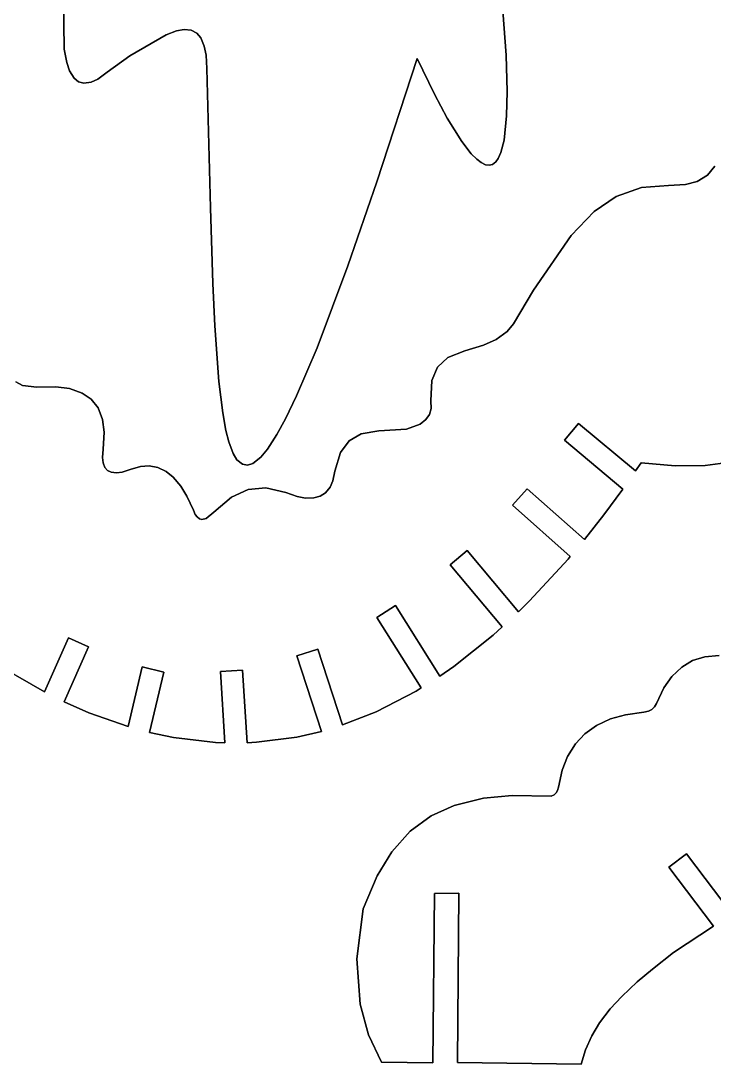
# Model space of a CAD drawing. Extents: x -1 to 600, y 1 to 926.
# Drawn here: x 427.4 to 513.7, y 8.7 to 138.6 of the extents above; entities that cross this region are included whole.
import ezdxf

# ---------------------------------------------------------------- set-up
doc = ezdxf.new("R2010")
doc.units = 0
doc.layers.add('EXPLORER_DEFAULT', color=253, linetype='CONTINUOUS')

# ---------------------------------------------------------------- blocks, each defined once
blk = doc.blocks.new('A_MODEL_SPACE')
at = {"layer": 'EXPLORER_DEFAULT'}
for p, q in [((432.634949, 144.588837), (432.7883, 135.090515)), ((432.7883, 135.090515), (432.634949, 144.588837)), ((487.812958, 134.361343), (487.138245, 143.417328)), ((487.138245, 143.417328), (487.812958, 134.361343)), ((440.958557, 134.27623), (445.476593, 136.881348)), ((445.476593, 136.881348), (440.958557, 134.27623)), ((445.476593, 136.881348), (446.778259, 137.397049)), ((446.778259, 137.397049), (445.476593, 136.881348)), ((446.778259, 137.397049), (447.701172, 137.56105)), ((447.701172, 137.56105), (446.778259, 137.397049)), ((447.701172, 137.56105), (448.601379, 137.45575)), ((448.601379, 137.45575), (447.701172, 137.56105)), ((448.601379, 137.45575), (449.285095, 137.091705)), ((449.285095, 137.091705), (448.601379, 137.45575)), ((449.285095, 137.091705), (449.795593, 136.490555)), ((449.795593, 136.490555), (449.285095, 137.091705)), ((449.795593, 136.490555), (450.228363, 135.473343)), ((450.228363, 135.473343), (449.795593, 136.490555)), ((450.228363, 135.473343), (450.445007, 134.363937)), ((450.445007, 134.363937), (450.228363, 135.473343)), ((432.7883, 135.090515), (433.095856, 133.450119)), ((433.095856, 133.450119), (432.7883, 135.090515)), ((438.127686, 132.215469), (440.958557, 134.27623)), ((440.958557, 134.27623), (438.127686, 132.215469)), ((450.445007, 134.363937), (450.530975, 132.705933)), ((450.530975, 132.705933), (450.445007, 134.363937)), ((471.727051, 118.551186), (476.746521, 133.931351)), ((476.746521, 133.931351), (471.727051, 118.551186)), ((476.746521, 133.931351), (478.888245, 129.503143)), ((478.888245, 129.503143), (476.746521, 133.931351)), ((487.943268, 129.823196), (487.812958, 134.361343)), ((487.812958, 134.361343), (487.943268, 129.823196)), ((433.095856, 133.450119), (433.447235, 132.412476)), ((433.447235, 132.412476), (433.095856, 133.450119)), ((450.530975, 132.705933), (450.997162, 115.334259)), ((450.997162, 115.334259), (450.530975, 132.705933)), ((433.447235, 132.412476), (434.000244, 131.502121)), ((434.000244, 131.502121), (433.447235, 132.412476)), ((434.000244, 131.502121), (434.556763, 131.040619)), ((434.556763, 131.040619), (434.000244, 131.502121)), ((436.116913, 130.97496), (436.955719, 131.365051)), ((436.955719, 131.365051), (436.116913, 130.97496)), ((436.955719, 131.365051), (438.127686, 132.215469)), ((438.127686, 132.215469), (436.955719, 131.365051)), ((434.556763, 131.040619), (435.23938, 130.853165)), ((435.23938, 130.853165), (434.556763, 131.040619)), ((435.23938, 130.853165), (436.116913, 130.97496)), ((436.116913, 130.97496), (435.23938, 130.853165)), ((478.888245, 129.503143), (480.498962, 126.498924)), ((480.498962, 126.498924), (478.888245, 129.503143)), ((487.876587, 126.785576), (487.943268, 129.823196)), ((487.943268, 129.823196), (487.876587, 126.785576)), ((480.498962, 126.498924), (482.290955, 123.609528)), ((482.290955, 123.609528), (480.498962, 126.498924)), ((487.568604, 123.77758), (487.876587, 126.785576)), ((487.876587, 126.785576), (487.568604, 123.77758)), ((482.290955, 123.609528), (483.48819, 122.068123)), ((483.48819, 122.068123), (482.290955, 123.609528)), ((487.177002, 122.211456), (487.568604, 123.77758)), ((487.568604, 123.77758), (487.177002, 122.211456)), ((486.849609, 121.477638), (487.177002, 122.211456)), ((487.177002, 122.211456), (486.849609, 121.477638)), ((483.48819, 122.068123), (484.17514, 121.37664)), ((484.17514, 121.37664), (483.48819, 122.068123)), ((484.17514, 121.37664), (484.696594, 120.97834)), ((484.696594, 120.97834), (484.17514, 121.37664)), ((484.696594, 120.97834), (485.275024, 120.701546)), ((485.275024, 120.701546), (484.696594, 120.97834)), ((486.134277, 120.746277), (486.541016, 121.050011)), ((486.541016, 121.050011), (486.134277, 120.746277)), ((486.541016, 121.050011), (486.849609, 121.477638)), ((486.849609, 121.477638), (486.541016, 121.050011)), ((485.275024, 120.701546), (485.714203, 120.638969)), ((485.714203, 120.638969), (485.275024, 120.701546)), ((485.714203, 120.638969), (486.134277, 120.746277)), ((486.134277, 120.746277), (485.714203, 120.638969)), ((513.810364, 120.528755), (512.890625, 119.416145)), ((512.890625, 119.416145), (513.810364, 120.528755)), ((468.108795, 108.096283), (471.727051, 118.551186)), ((471.727051, 118.551186), (468.108795, 108.096283)), ((511.619781, 118.625511), (510.149109, 118.218338)), ((510.149109, 118.218338), (511.619781, 118.625511)), ((512.890625, 119.416145), (511.619781, 118.625511)), ((511.619781, 118.625511), (512.890625, 119.416145)), ((504.684082, 117.861443), (501.549652, 116.752579)), ((501.549652, 116.752579), (504.684082, 117.861443)), ((508.067627, 118.116066), (504.684082, 117.861443)), ((504.684082, 117.861443), (508.067627, 118.116066)), ((510.149109, 118.218338), (508.067627, 118.116066)), ((508.067627, 118.116066), (510.149109, 118.218338)), ((501.549652, 116.752579), (498.770355, 114.879021)), ((498.770355, 114.879021), (501.549652, 116.752579)), ((450.997162, 115.334259), (451.299835, 105.886398)), ((451.299835, 105.886398), (450.997162, 115.334259)), ((498.770355, 114.879021), (495.911194, 111.882141)), ((495.911194, 111.882141), (498.770355, 114.879021)), ((495.911194, 111.882141), (491.22821, 105.06488)), ((491.22821, 105.06488), (495.911194, 111.882141)), ((464.274048, 97.899803), (468.108795, 108.096283)), ((468.108795, 108.096283), (464.274048, 97.899803)), ((451.299835, 105.886398), (451.537842, 100.639107)), ((451.537842, 100.639107), (451.299835, 105.886398)), ((491.22821, 105.06488), (488.756989, 100.869553)), ((488.756989, 100.869553), (491.22821, 105.06488)), ((451.537842, 100.639107), (452.036652, 93.716919)), ((452.036652, 93.716919), (451.537842, 100.639107)), ((488.756989, 100.869553), (487.960876, 99.911552)), ((487.960876, 99.911552), (488.756989, 100.869553)), ((486.579956, 98.932518), (485.016022, 98.217491)), ((485.016022, 98.217491), (486.579956, 98.932518)), ((487.960876, 99.911552), (486.579956, 98.932518)), ((486.579956, 98.932518), (487.960876, 99.911552)), ((461.731262, 91.929482), (464.274048, 97.899803)), ((464.274048, 97.899803), (461.731262, 91.929482)), ((482.697357, 97.509384), (480.549622, 96.681091)), ((480.549622, 96.681091), (482.697357, 97.509384)), ((485.016022, 98.217491), (482.697357, 97.509384)), ((482.697357, 97.509384), (485.016022, 98.217491)), ((480.549622, 96.681091), (479.259308, 95.474113)), ((479.259308, 95.474113), (480.549622, 96.681091)), ((479.259308, 95.474113), (478.568909, 93.828033)), ((478.568909, 93.828033), (479.259308, 95.474113)), ((427.598785, 93.19976), (426.767639, 93.649284)), ((426.767639, 93.649284), (427.598785, 93.19976)), ((452.036652, 93.716919), (452.517303, 89.785759)), ((452.517303, 89.785759), (452.036652, 93.716919)), ((478.568909, 93.828033), (478.445404, 91.310539)), ((478.445404, 91.310539), (478.568909, 93.828033)), ((429.367554, 92.995628), (427.598785, 93.19976)), ((427.598785, 93.19976), (429.367554, 92.995628)), ((431.716064, 93.052513), (429.367554, 92.995628)), ((429.367554, 92.995628), (431.716064, 93.052513)), ((433.422241, 92.829163), (431.716064, 93.052513)), ((431.716064, 93.052513), (433.422241, 92.829163)), ((435.020721, 92.266151), (433.422241, 92.829163)), ((433.422241, 92.829163), (435.020721, 92.266151)), ((436.15213, 91.483444), (435.020721, 92.266151)), ((435.020721, 92.266151), (436.15213, 91.483444)), ((436.994659, 90.404732), (436.15213, 91.483444)), ((436.15213, 91.483444), (436.994659, 90.404732)), ((460.342255, 89.055634), (461.731262, 91.929482)), ((461.731262, 91.929482), (460.342255, 89.055634)), ((478.445404, 91.310539), (478.469879, 90.337753)), ((478.469879, 90.337753), (478.445404, 91.310539)), ((437.557159, 88.958488), (436.994659, 90.404732)), ((436.994659, 90.404732), (437.557159, 88.958488)), ((452.517303, 89.785759), (452.915405, 87.612175)), ((452.915405, 87.612175), (452.517303, 89.785759)), ((478.469879, 90.337753), (478.269409, 89.589996)), ((478.269409, 89.589996), (478.469879, 90.337753)), ((437.758423, 87.392754), (437.557159, 88.958488)), ((437.557159, 88.958488), (437.758423, 87.392754)), ((459.276276, 87.107521), (460.342255, 89.055634)), ((460.342255, 89.055634), (459.276276, 87.107521)), ((477.133789, 88.388702), (475.433899, 87.777458)), ((475.433899, 87.777458), (477.133789, 88.388702)), ((477.841125, 88.949821), (477.133789, 88.388702)), ((477.133789, 88.388702), (477.841125, 88.949821)), ((478.269409, 89.589996), (477.841125, 88.949821)), ((477.841125, 88.949821), (478.269409, 89.589996)), ((495.081573, 86.374733), (496.843658, 88.486023)), ((496.843658, 88.486023), (495.081573, 86.374733)), ((496.843658, 88.486023), (503.946991, 82.557556)), ((503.946991, 82.557556), (496.843658, 88.486023)), ((437.637329, 85.254288), (437.758423, 87.392754)), ((437.758423, 87.392754), (437.637329, 85.254288)), ((452.915405, 87.612175), (453.2854, 86.163918)), ((453.2854, 86.163918), (452.915405, 87.612175)), ((458.09436, 85.283508), (459.276276, 87.107521)), ((459.276276, 87.107521), (458.09436, 85.283508)), ((469.77005, 87.190155), (468.259369, 86.302002)), ((468.259369, 86.302002), (469.77005, 87.190155)), ((471.983673, 87.543839), (469.77005, 87.190155)), ((469.77005, 87.190155), (471.983673, 87.543839)), ((475.433899, 87.777458), (471.983673, 87.543839)), ((471.983673, 87.543839), (475.433899, 87.777458)), ((453.2854, 86.163918), (453.831177, 84.712044)), ((453.831177, 84.712044), (453.2854, 86.163918)), ((468.259369, 86.302002), (467.213623, 84.875343)), ((467.213623, 84.875343), (468.259369, 86.302002)), ((502.358856, 80.301086), (495.081573, 86.374733)), ((495.081573, 86.374733), (502.358856, 80.301086)), ((437.557129, 84.250717), (437.637329, 85.254288)), ((437.637329, 85.254288), (437.557129, 84.250717)), ((453.831177, 84.712044), (454.299835, 83.939507)), ((454.299835, 83.939507), (453.831177, 84.712044)), ((457.249725, 84.265656), (458.09436, 85.283508)), ((458.09436, 85.283508), (457.249725, 84.265656)), ((467.213623, 84.875343), (466.504608, 82.529648)), ((466.504608, 82.529648), (467.213623, 84.875343)), ((437.620514, 83.588707), (437.557129, 84.250717)), ((437.557129, 84.250717), (437.620514, 83.588707)), ((437.846588, 82.986504), (437.620514, 83.588707)), ((437.620514, 83.588707), (437.846588, 82.986504)), ((443.369263, 83.192467), (442.274658, 83.11599)), ((442.274658, 83.11599), (443.369263, 83.192467)), ((444.441223, 82.993149), (443.369263, 83.192467)), ((443.369263, 83.192467), (444.441223, 82.993149)), ((454.299835, 83.939507), (454.967957, 83.383057)), ((454.967957, 83.383057), (454.299835, 83.939507)), ((454.967957, 83.383057), (455.606079, 83.258202)), ((455.606079, 83.258202), (454.967957, 83.383057)), ((455.606079, 83.258202), (456.274628, 83.481308)), ((456.274628, 83.481308), (455.606079, 83.258202)), ((456.274628, 83.481308), (457.249725, 84.265656)), ((457.249725, 84.265656), (456.274628, 83.481308)), ((503.946991, 82.557556), (504.642548, 83.574394)), ((504.642548, 83.574394), (503.946991, 82.557556)), ((504.642548, 83.574394), (508.881195, 83.188042)), ((508.881195, 83.188042), (504.642548, 83.574394)), ((508.881195, 83.188042), (512.630798, 83.245544)), ((512.630798, 83.245544), (508.881195, 83.188042)), ((512.630798, 83.245544), (516.339844, 83.748367)), ((516.339844, 83.748367), (512.630798, 83.245544)), ((438.175354, 82.613571), (437.846588, 82.986504)), ((437.846588, 82.986504), (438.175354, 82.613571)), ((438.626495, 82.398254), (438.175354, 82.613571)), ((438.175354, 82.613571), (438.626495, 82.398254)), ((439.301819, 82.328888), (438.626495, 82.398254)), ((438.626495, 82.398254), (439.301819, 82.328888)), ((439.994324, 82.42556), (439.301819, 82.328888)), ((439.301819, 82.328888), (439.994324, 82.42556)), ((440.999939, 82.734657), (439.994324, 82.42556)), ((439.994324, 82.42556), (440.999939, 82.734657)), ((442.274658, 83.11599), (440.999939, 82.734657)), ((440.999939, 82.734657), (442.274658, 83.11599)), ((445.469971, 82.504875), (444.441223, 82.993149)), ((444.441223, 82.993149), (445.469971, 82.504875)), ((446.366028, 81.783554), (445.469971, 82.504875)), ((445.469971, 82.504875), (446.366028, 81.783554)), ((466.504608, 82.529648), (466.250549, 81.337135)), ((466.250549, 81.337135), (466.504608, 82.529648)), ((447.302124, 80.671867), (446.366028, 81.783554)), ((446.366028, 81.783554), (447.302124, 80.671867)), ((448.066223, 79.422821), (447.302124, 80.671867)), ((447.302124, 80.671867), (448.066223, 79.422821)), ((466.250549, 81.337135), (465.892792, 80.522118)), ((465.892792, 80.522118), (466.250549, 81.337135)), ((448.865692, 77.693459), (448.066223, 79.422821)), ((448.066223, 79.422821), (448.865692, 77.693459)), ((453.630615, 79.301346), (451.405884, 77.409683)), ((451.405884, 77.409683), (453.630615, 79.301346)), ((455.683411, 80.228561), (453.630615, 79.301346)), ((453.630615, 79.301346), (455.683411, 80.228561)), ((457.904999, 80.436287), (455.683411, 80.228561)), ((455.683411, 80.228561), (457.904999, 80.436287)), ((460.385529, 79.854591), (457.904999, 80.436287)), ((457.904999, 80.436287), (460.385529, 79.854591)), ((461.783661, 79.381699), (460.385529, 79.854591)), ((460.385529, 79.854591), (461.783661, 79.381699)), ((462.833252, 79.184586), (461.783661, 79.381699)), ((461.783661, 79.381699), (462.833252, 79.184586)), ((464.669006, 79.407097), (463.885406, 79.193283)), ((463.885406, 79.193283), (464.669006, 79.407097)), ((465.342743, 79.844208), (464.669006, 79.407097)), ((464.669006, 79.407097), (465.342743, 79.844208)), ((465.892792, 80.522118), (465.342743, 79.844208)), ((465.342743, 79.844208), (465.892792, 80.522118)), ((488.608032, 78.276039), (490.429932, 80.335945)), ((490.429932, 80.335945), (488.608032, 78.276039)), ((490.429932, 80.335945), (497.57428, 74.01709)), ((497.57428, 74.01709), (490.429932, 80.335945)), ((499.980438, 77.079277), (502.358856, 80.301086)), ((502.358856, 80.301086), (499.980438, 77.079277)), ((463.885406, 79.193283), (462.833252, 79.184586)), ((462.833252, 79.184586), (463.885406, 79.193283)), ((495.813599, 71.903061), (488.608032, 78.276039)), ((488.608032, 78.276039), (495.813599, 71.903061)), ((449.107391, 77.153336), (448.865692, 77.693459)), ((448.865692, 77.693459), (449.107391, 77.153336)), ((449.329895, 76.831917), (449.107391, 77.153336)), ((449.107391, 77.153336), (449.329895, 76.831917)), ((449.621338, 76.591766), (449.329895, 76.831917)), ((449.329895, 76.831917), (449.621338, 76.591766)), ((451.405884, 77.409683), (450.46756, 76.62133)), ((450.46756, 76.62133), (451.405884, 77.409683)), ((497.57428, 74.01709), (499.980438, 77.079277)), ((499.980438, 77.079277), (497.57428, 74.01709)), ((449.90802, 76.497437), (449.621338, 76.591766)), ((449.621338, 76.591766), (449.90802, 76.497437)), ((450.46756, 76.62133), (449.90802, 76.497437)), ((449.90802, 76.497437), (450.46756, 76.62133)), ((480.845978, 70.870041), (482.952789, 72.637459)), ((482.952789, 72.637459), (480.845978, 70.870041)), ((482.952789, 72.637459), (489.357574, 65.002747)), ((489.357574, 65.002747), (482.952789, 72.637459)), ((490.754059, 66.385017), (495.53833, 71.581551)), ((495.53833, 71.581551), (490.754059, 66.385017)), ((495.53833, 71.581551), (495.813599, 71.903061)), ((495.813599, 71.903061), (495.53833, 71.581551)), ((487.344696, 63.123356), (480.845978, 70.870041)), ((480.845978, 70.870041), (487.344696, 63.123356)), ((489.357574, 65.002747), (490.754059, 66.385017)), ((490.754059, 66.385017), (489.357574, 65.002747)), ((471.721771, 64.315437), (474.049469, 65.779793)), ((474.049469, 65.779793), (471.721771, 64.315437)), ((474.049469, 65.779793), (479.569458, 57.005394)), ((479.569458, 57.005394), (474.049469, 65.779793)), ((477.25119, 55.52607), (471.721771, 64.315437)), ((471.721771, 64.315437), (477.25119, 55.52607)), ((486.193268, 62.104107), (487.344696, 63.123356)), ((487.344696, 63.123356), (486.193268, 62.104107)), ((430.309174, 55.036903), (433.305847, 61.769169)), ((433.305847, 61.769169), (430.309174, 55.036903)), ((433.305847, 61.769169), (435.818207, 60.650871)), ((435.818207, 60.650871), (433.305847, 61.769169)), ((481.301392, 58.215652), (486.193268, 62.104107)), ((486.193268, 62.104107), (481.301392, 58.215652)), ((435.818207, 60.650871), (432.771271, 53.80571)), ((432.771271, 53.80571), (435.818207, 60.650871)), ((461.769135, 59.529499), (464.38443, 60.379646)), ((464.38443, 60.379646), (461.769135, 59.529499)), ((464.38443, 60.379646), (467.459747, 50.919083)), ((467.459747, 50.919083), (464.38443, 60.379646)), ((464.827881, 50.119961), (461.769135, 59.529499)), ((461.769135, 59.529499), (464.827881, 50.119961)), ((511.056824, 58.927765), (509.691528, 58.118881)), ((509.691528, 58.118881), (511.056824, 58.927765)), ((512.573181, 59.404415), (511.056824, 58.927765)), ((511.056824, 58.927765), (512.573181, 59.404415)), ((514.365601, 59.56757), (512.573181, 59.404415)), ((512.573181, 59.404415), (514.365601, 59.56757)), ((425.065186, 58.062965), (430.309174, 55.036903)), ((430.309174, 55.036903), (425.065186, 58.062965)), ((440.753967, 50.706638), (442.505432, 58.13863)), ((442.505432, 58.13863), (440.753967, 50.706638)), ((442.505432, 58.13863), (445.182098, 57.507832)), ((445.182098, 57.507832), (442.505432, 58.13863)), ((445.182098, 57.507832), (443.407562, 49.977882)), ((443.407562, 49.977882), (445.182098, 57.507832)), ((452.253632, 57.55854), (454.998535, 57.72567)), ((454.998535, 57.72567), (452.253632, 57.55854)), ((452.793549, 48.690971), (452.253632, 57.55854)), ((452.253632, 57.55854), (452.793549, 48.690971)), ((454.998535, 57.72567), (455.547882, 48.703648)), ((455.547882, 48.703648), (454.998535, 57.72567)), ((479.569458, 57.005394), (481.301392, 58.215652)), ((481.301392, 58.215652), (479.569458, 57.005394)), ((509.691528, 58.118881), (508.449677, 56.939117)), ((508.449677, 56.939117), (509.691528, 58.118881)), ((508.449677, 56.939117), (507.459808, 55.525372)), ((507.459808, 55.525372), (508.449677, 56.939117)), ((471.631744, 52.563541), (476.607361, 55.142071)), ((476.607361, 55.142071), (471.631744, 52.563541)), ((476.607361, 55.142071), (477.25119, 55.52607)), ((477.25119, 55.52607), (476.607361, 55.142071)), ((507.459808, 55.525372), (506.544159, 53.601624)), ((506.544159, 53.601624), (507.459808, 55.525372)), ((432.771271, 53.80571), (435.855316, 52.447975)), ((435.855316, 52.447975), (432.771271, 53.80571)), ((506.544159, 53.601624), (506.297302, 53.159901)), ((506.297302, 53.159901), (506.544159, 53.601624)), ((435.855316, 52.447975), (440.753967, 50.706638)), ((440.753967, 50.706638), (435.855316, 52.447975)), ((467.459747, 50.919083), (471.631744, 52.563541)), ((471.631744, 52.563541), (467.459747, 50.919083)), ((502.680542, 52.185333), (500.812592, 51.660866)), ((500.812592, 51.660866), (502.680542, 52.185333)), ((504.991211, 52.499844), (502.680542, 52.185333)), ((502.680542, 52.185333), (504.991211, 52.499844)), ((505.554535, 52.627003), (504.991211, 52.499844)), ((504.991211, 52.499844), (505.554535, 52.627003)), ((505.966675, 52.839512), (505.554535, 52.627003)), ((505.554535, 52.627003), (505.966675, 52.839512)), ((506.297302, 53.159901), (505.966675, 52.839512)), ((505.966675, 52.839512), (506.297302, 53.159901)), ((499.063599, 50.843121), (497.64325, 49.823406)), ((497.64325, 49.823406), (499.063599, 50.843121)), ((500.812592, 51.660866), (499.063599, 50.843121)), ((499.063599, 50.843121), (500.812592, 51.660866)), ((443.407562, 49.977882), (446.404572, 49.348392)), ((446.404572, 49.348392), (443.407562, 49.977882)), ((456.713013, 48.764214), (461.747986, 49.411049)), ((461.747986, 49.411049), (456.713013, 48.764214)), ((461.747986, 49.411049), (464.827881, 50.119961)), ((464.827881, 50.119961), (461.747986, 49.411049)), ((497.64325, 49.823406), (496.451721, 48.546711)), ((496.451721, 48.546711), (497.64325, 49.823406)), ((446.404572, 49.348392), (451.636047, 48.740341)), ((451.636047, 48.740341), (446.404572, 49.348392)), ((451.636047, 48.740341), (452.793549, 48.690971)), ((452.793549, 48.690971), (451.636047, 48.740341)), ((455.547882, 48.703648), (456.713013, 48.764214)), ((456.713013, 48.764214), (455.547882, 48.703648)), ((496.451721, 48.546711), (495.483215, 46.987469)), ((495.483215, 46.987469), (496.451721, 48.546711)), ((495.483215, 46.987469), (494.805939, 45.272629)), ((494.805939, 45.272629), (495.483215, 46.987469)), ((494.805939, 45.272629), (494.332458, 43.153053)), ((494.332458, 43.153053), (494.805939, 45.272629)), ((494.332458, 43.153053), (494.222107, 42.765007)), ((494.222107, 42.765007), (494.332458, 43.153053)), ((485.001099, 41.795696), (481.356201, 40.901108)), ((481.356201, 40.901108), (485.001099, 41.795696)), ((488.595673, 42.131634), (485.001099, 41.795696)), ((485.001099, 41.795696), (488.595673, 42.131634)), ((493.431122, 42.04966), (488.595673, 42.131634)), ((488.595673, 42.131634), (493.431122, 42.04966)), ((493.78833, 42.234146), (493.431122, 42.04966)), ((493.431122, 42.04966), (493.78833, 42.234146)), ((494.043396, 42.468353), (493.78833, 42.234146)), ((493.78833, 42.234146), (494.043396, 42.468353)), ((494.222107, 42.765007), (494.043396, 42.468353)), ((494.043396, 42.468353), (494.222107, 42.765007)), ((481.356201, 40.901108), (478.472229, 39.595089)), ((478.472229, 39.595089), (481.356201, 40.901108)), ((478.472229, 39.595089), (475.878815, 37.69117)), ((475.878815, 37.69117), (478.472229, 39.595089)), ((475.878815, 37.69117), (473.573242, 35.111256)), ((473.573242, 35.111256), (475.878815, 37.69117)), ((473.573242, 35.111256), (471.769806, 32.140953)), ((471.769806, 32.140953), (473.573242, 35.111256)), ((508.102783, 33.214912), (510.295776, 34.874199)), ((510.295776, 34.874199), (508.102783, 33.214912)), ((510.295776, 34.874199), (515.980347, 27.361212)), ((515.980347, 27.361212), (510.295776, 34.874199)), ((513.659668, 25.870626), (508.102783, 33.214912)), ((508.102783, 33.214912), (513.659668, 25.870626)), ((471.769806, 32.140953), (470.032867, 28.007618)), ((470.032867, 28.007618), (471.769806, 32.140953)), ((478.706543, 8.841032), (478.892853, 29.943165)), ((478.892853, 29.943165), (478.706543, 8.841032)), ((478.892853, 29.943165), (481.928833, 29.949055)), ((481.928833, 29.949055), (478.892853, 29.943165)), ((481.928833, 29.949055), (481.747681, 8.865776)), ((481.747681, 8.865776), (481.928833, 29.949055)), ((470.032867, 28.007618), (469.207611, 21.767849)), ((469.207611, 21.767849), (470.032867, 28.007618)), ((508.672638, 22.573812), (513.659668, 25.870626)), ((513.659668, 25.870626), (508.672638, 22.573812)), ((506.046631, 20.514227), (508.672638, 22.573812)), ((508.672638, 22.573812), (506.046631, 20.514227)), ((469.207611, 21.767849), (469.639771, 16.154835)), ((469.639771, 16.154835), (469.207611, 21.767849)), ((504.165344, 18.919151), (506.046631, 20.514227)), ((506.046631, 20.514227), (504.165344, 18.919151)), ((502.220428, 17.084373), (504.165344, 18.919151)), ((504.165344, 18.919151), (502.220428, 17.084373)), ((500.798248, 15.538903), (502.220428, 17.084373)), ((502.220428, 17.084373), (500.798248, 15.538903)), ((469.639771, 16.154835), (470.694183, 12.322054)), ((470.694183, 12.322054), (469.639771, 16.154835)), ((499.468567, 13.803537), (500.798248, 15.538903)), ((500.798248, 15.538903), (499.468567, 13.803537)), ((498.497864, 12.20021), (499.468567, 13.803537)), ((499.468567, 13.803537), (498.497864, 12.20021)), ((470.694183, 12.322054), (472.286591, 8.905978)), ((472.286591, 8.905978), (470.694183, 12.322054)), ((497.722839, 10.464945), (498.497864, 12.20021)), ((498.497864, 12.20021), (497.722839, 10.464945)), ((497.191101, 8.670994), (497.722839, 10.464945)), ((497.722839, 10.464945), (497.191101, 8.670994)), ((472.286591, 8.905978), (478.706543, 8.841032)), ((478.706543, 8.841032), (472.286591, 8.905978)), ((481.747681, 8.865776), (497.191101, 8.670994)), ((497.191101, 8.670994), (481.747681, 8.865776))]:
    blk.add_line(p, q, dxfattribs=at)

msp = doc.modelspace()

# ---------------------------------------------------------------- block references
at = {"layer": 'EXPLORER_DEFAULT'}
msp.add_blockref('A_MODEL_SPACE', (0, 0), dxfattribs=at)

doc.saveas('drawing.dxf')
